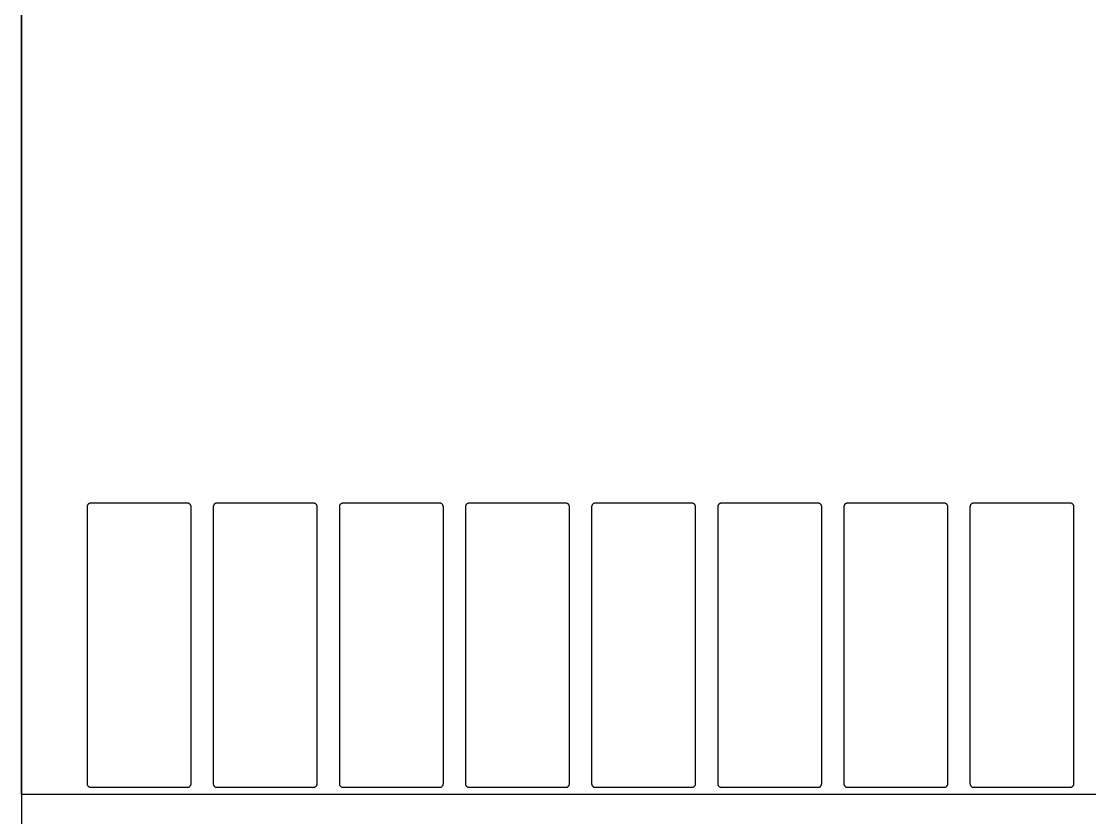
# Model space of a CAD drawing. Extents: x 0 to 143, y 0 to 190.
# Drawn here: x 74.07 to 95.59, y 17.1 to 33.13 of the extents above; entities that cross this region are included whole.
import ezdxf

# ---------------------------------------------------------------- set-up
doc = ezdxf.new("R2010")
doc.units = 0

msp = doc.modelspace()

# ---------------------------------------------------------------- linework, layer by layer
at = {"layer": 'Layer 1', "color": 7}
for points in [[(74.07402, 39.07242), (74.07402, 17.57132)], [(74.07402, 39.07242), (74.07402, 9.98688)], [(74.07402, 17.57132), (74.07402, 39.07242)], [(74.07402, 17.57132), (114.07394, 17.57132)], [(74.07402, 17.57132), (74.07402, 13.78672)], [(74.07402, 17.57132), (114.07394, 17.57132)]]:
    msp.add_lwpolyline(points, dxfattribs=at)
at = {"layer": 'Layer 1', "color": 96}
for points in [[(77.417676, 23.439736), (77.424788, 23.438466), (77.4319, 23.436688), (77.439012, 23.434402), (77.445616, 23.4311), (77.451966, 23.42729), (77.457808, 23.422972), (77.463142, 23.418146), (77.468222, 23.412558), (77.47254, 23.406716), (77.47635, 23.400366), (77.479398, 23.393762), (77.481938, 23.38665), (77.483716, 23.379538), (77.484732, 23.372426), (77.48524, 23.36506), (77.48524, 17.77706), (77.484732, 17.769694), (77.483716, 17.762328), (77.481938, 17.755216), (77.479398, 17.748358), (77.47635, 17.741754), (77.47254, 17.735404), (77.468222, 17.729308), (77.463142, 17.723974), (77.457808, 17.719148), (77.451966, 17.714576), (77.445616, 17.710766), (77.439012, 17.707718), (77.4319, 17.705178), (77.424788, 17.7034), (77.417676, 17.702384), (77.41031, 17.701876), (75.47991, 17.701876), (75.472544, 17.702384), (75.465178, 17.7034), (75.458066, 17.705178), (75.451208, 17.707718), (75.44435, 17.710766), (75.438254, 17.714576), (75.432158, 17.719148), (75.426824, 17.723974), (75.421744, 17.729308), (75.417426, 17.735404), (75.413616, 17.741754), (75.410568, 17.748358), (75.408028, 17.755216), (75.40625, 17.762328), (75.405234, 17.769694), (75.404726, 17.77706), (75.404726, 23.36506), (75.405234, 23.372426), (75.40625, 23.379538), (75.408028, 23.38665), (75.410568, 23.393762), (75.413616, 23.400366), (75.417426, 23.406716), (75.421744, 23.412558), (75.426824, 23.418146), (75.432158, 23.422972), (75.438254, 23.42729), (75.44435, 23.4311), (75.451208, 23.434402), (75.458066, 23.436688), (75.465178, 23.438466), (75.472544, 23.439736), (75.47991, 23.43999), (77.41031, 23.43999), (77.417676, 23.439736)], [(79.957676, 23.439736), (79.964788, 23.438466), (79.9719, 23.436688), (79.979012, 23.434402), (79.985616, 23.4311), (79.991966, 23.42729), (79.997808, 23.422972), (80.003142, 23.418146), (80.008222, 23.412558), (80.01254, 23.406716), (80.01635, 23.400366), (80.019398, 23.393762), (80.021938, 23.38665), (80.023716, 23.379538), (80.024732, 23.372426), (80.02524, 23.36506), (80.02524, 17.77706), (80.024732, 17.769694), (80.023716, 17.762328), (80.021938, 17.755216), (80.019398, 17.748358), (80.01635, 17.741754), (80.01254, 17.735404), (80.008222, 17.729308), (80.003142, 17.723974), (79.997808, 17.719148), (79.991966, 17.714576), (79.985616, 17.710766), (79.979012, 17.707718), (79.9719, 17.705178), (79.964788, 17.7034), (79.957676, 17.702384), (79.95031, 17.701876), (78.01991, 17.701876), (78.012544, 17.702384), (78.005178, 17.7034), (77.998066, 17.705178), (77.991208, 17.707718), (77.98435, 17.710766), (77.978254, 17.714576), (77.972158, 17.719148), (77.966824, 17.723974), (77.961744, 17.729308), (77.957426, 17.735404), (77.953616, 17.741754), (77.950568, 17.748358), (77.948028, 17.755216), (77.94625, 17.762328), (77.945234, 17.769694), (77.944726, 17.77706), (77.944726, 23.36506), (77.945234, 23.372426), (77.94625, 23.379538), (77.948028, 23.38665), (77.950568, 23.393762), (77.953616, 23.400366), (77.957426, 23.406716), (77.961744, 23.412558), (77.966824, 23.418146), (77.972158, 23.422972), (77.978254, 23.42729), (77.98435, 23.4311), (77.991208, 23.434402), (77.998066, 23.436688), (78.005178, 23.438466), (78.012544, 23.439736), (78.01991, 23.43999), (79.95031, 23.43999), (79.957676, 23.439736)], [(82.497676, 23.439736), (82.504788, 23.438466), (82.5119, 23.436688), (82.519012, 23.434402), (82.525616, 23.4311), (82.531966, 23.42729), (82.537808, 23.422972), (82.543142, 23.418146), (82.548222, 23.412558), (82.55254, 23.406716), (82.55635, 23.400366), (82.559398, 23.393762), (82.561938, 23.38665), (82.563716, 23.379538), (82.564732, 23.372426), (82.56524, 23.36506), (82.56524, 17.77706), (82.564732, 17.769694), (82.563716, 17.762328), (82.561938, 17.755216), (82.559398, 17.748358), (82.55635, 17.741754), (82.55254, 17.735404), (82.548222, 17.729308), (82.543142, 17.723974), (82.537808, 17.719148), (82.531966, 17.714576), (82.525616, 17.710766), (82.519012, 17.707718), (82.5119, 17.705178), (82.504788, 17.7034), (82.497676, 17.702384), (82.49031, 17.701876), (80.55991, 17.701876), (80.552544, 17.702384), (80.545178, 17.7034), (80.538066, 17.705178), (80.531208, 17.707718), (80.52435, 17.710766), (80.518254, 17.714576), (80.512158, 17.719148), (80.506824, 17.723974), (80.501744, 17.729308), (80.497426, 17.735404), (80.493616, 17.741754), (80.490568, 17.748358), (80.488028, 17.755216), (80.48625, 17.762328), (80.485234, 17.769694), (80.484726, 17.77706), (80.484726, 23.36506), (80.485234, 23.372426), (80.48625, 23.379538), (80.488028, 23.38665), (80.490568, 23.393762), (80.493616, 23.400366), (80.497426, 23.406716), (80.501744, 23.412558), (80.506824, 23.418146), (80.512158, 23.422972), (80.518254, 23.42729), (80.52435, 23.4311), (80.531208, 23.434402), (80.538066, 23.436688), (80.545178, 23.438466), (80.552544, 23.439736), (80.55991, 23.43999), (82.49031, 23.43999), (82.497676, 23.439736)], [(85.037676, 23.439736), (85.044788, 23.438466), (85.0519, 23.436688), (85.059012, 23.434402), (85.065616, 23.4311), (85.071966, 23.42729), (85.077808, 23.422972), (85.083142, 23.418146), (85.088222, 23.412558), (85.09254, 23.406716), (85.09635, 23.400366), (85.099398, 23.393762), (85.101938, 23.38665), (85.103716, 23.379538), (85.104732, 23.372426), (85.10524, 23.36506), (85.10524, 17.77706), (85.104732, 17.769694), (85.103716, 17.762328), (85.101938, 17.755216), (85.099398, 17.748358), (85.09635, 17.741754), (85.09254, 17.735404), (85.088222, 17.729308), (85.083142, 17.723974), (85.077808, 17.719148), (85.071966, 17.714576), (85.065616, 17.710766), (85.059012, 17.707718), (85.0519, 17.705178), (85.044788, 17.7034), (85.037676, 17.702384), (85.03031, 17.701876), (83.09991, 17.701876), (83.092544, 17.702384), (83.085178, 17.7034), (83.078066, 17.705178), (83.071208, 17.707718), (83.06435, 17.710766), (83.058254, 17.714576), (83.052158, 17.719148), (83.046824, 17.723974), (83.041744, 17.729308), (83.037426, 17.735404), (83.033616, 17.741754), (83.030568, 17.748358), (83.028028, 17.755216), (83.02625, 17.762328), (83.025234, 17.769694), (83.024726, 17.77706), (83.024726, 23.36506), (83.025234, 23.372426), (83.02625, 23.379538), (83.028028, 23.38665), (83.030568, 23.393762), (83.033616, 23.400366), (83.037426, 23.406716), (83.041744, 23.412558), (83.046824, 23.418146), (83.052158, 23.422972), (83.058254, 23.42729), (83.06435, 23.4311), (83.071208, 23.434402), (83.078066, 23.436688), (83.085178, 23.438466), (83.092544, 23.439736), (83.09991, 23.43999), (85.03031, 23.43999), (85.037676, 23.439736)], [(87.577676, 23.439736), (87.584788, 23.438466), (87.5919, 23.436688), (87.599012, 23.434402), (87.605616, 23.4311), (87.611966, 23.42729), (87.617808, 23.422972), (87.623142, 23.418146), (87.628222, 23.412558), (87.63254, 23.406716), (87.63635, 23.400366), (87.639398, 23.393762), (87.641938, 23.38665), (87.643716, 23.379538), (87.644732, 23.372426), (87.64524, 23.36506), (87.64524, 17.77706), (87.644732, 17.769694), (87.643716, 17.762328), (87.641938, 17.755216), (87.639398, 17.748358), (87.63635, 17.741754), (87.63254, 17.735404), (87.628222, 17.729308), (87.623142, 17.723974), (87.617808, 17.719148), (87.611966, 17.714576), (87.605616, 17.710766), (87.599012, 17.707718), (87.5919, 17.705178), (87.584788, 17.7034), (87.577676, 17.702384), (87.57031, 17.701876), (85.63991, 17.701876), (85.632544, 17.702384), (85.625178, 17.7034), (85.618066, 17.705178), (85.611208, 17.707718), (85.60435, 17.710766), (85.598254, 17.714576), (85.592158, 17.719148), (85.586824, 17.723974), (85.581744, 17.729308), (85.577426, 17.735404), (85.573616, 17.741754), (85.570568, 17.748358), (85.568028, 17.755216), (85.56625, 17.762328), (85.565234, 17.769694), (85.564726, 17.77706), (85.564726, 23.36506), (85.565234, 23.372426), (85.56625, 23.379538), (85.568028, 23.38665), (85.570568, 23.393762), (85.573616, 23.400366), (85.577426, 23.406716), (85.581744, 23.412558), (85.586824, 23.418146), (85.592158, 23.422972), (85.598254, 23.42729), (85.60435, 23.4311), (85.611208, 23.434402), (85.618066, 23.436688), (85.625178, 23.438466), (85.632544, 23.439736), (85.63991, 23.43999), (87.57031, 23.43999), (87.577676, 23.439736)], [(90.117676, 23.439736), (90.124788, 23.438466), (90.1319, 23.436688), (90.139012, 23.434402), (90.145616, 23.4311), (90.151966, 23.42729), (90.157808, 23.422972), (90.163142, 23.418146), (90.168222, 23.412558), (90.17254, 23.406716), (90.17635, 23.400366), (90.179398, 23.393762), (90.181938, 23.38665), (90.183716, 23.379538), (90.184732, 23.372426), (90.18524, 23.36506), (90.18524, 17.77706), (90.184732, 17.769694), (90.183716, 17.762328), (90.181938, 17.755216), (90.179398, 17.748358), (90.17635, 17.741754), (90.17254, 17.735404), (90.168222, 17.729308), (90.163142, 17.723974), (90.157808, 17.719148), (90.151966, 17.714576), (90.145616, 17.710766), (90.139012, 17.707718), (90.1319, 17.705178), (90.124788, 17.7034), (90.117676, 17.702384), (90.11031, 17.701876), (88.17991, 17.701876), (88.172544, 17.702384), (88.165178, 17.7034), (88.158066, 17.705178), (88.151208, 17.707718), (88.14435, 17.710766), (88.138254, 17.714576), (88.132158, 17.719148), (88.126824, 17.723974), (88.121744, 17.729308), (88.117426, 17.735404), (88.113616, 17.741754), (88.110568, 17.748358), (88.108028, 17.755216), (88.10625, 17.762328), (88.105234, 17.769694), (88.104726, 17.77706), (88.104726, 23.36506), (88.105234, 23.372426), (88.10625, 23.379538), (88.108028, 23.38665), (88.110568, 23.393762), (88.113616, 23.400366), (88.117426, 23.406716), (88.121744, 23.412558), (88.126824, 23.418146), (88.132158, 23.422972), (88.138254, 23.42729), (88.14435, 23.4311), (88.151208, 23.434402), (88.158066, 23.436688), (88.165178, 23.438466), (88.172544, 23.439736), (88.17991, 23.43999), (90.11031, 23.43999), (90.117676, 23.439736)], [(92.657676, 23.439736), (92.664788, 23.438466), (92.6719, 23.436688), (92.679012, 23.434402), (92.685616, 23.4311), (92.691966, 23.42729), (92.697808, 23.422972), (92.703142, 23.418146), (92.708222, 23.412558), (92.71254, 23.406716), (92.71635, 23.400366), (92.719398, 23.393762), (92.721938, 23.38665), (92.723716, 23.379538), (92.724732, 23.372426), (92.72524, 23.36506), (92.72524, 17.77706), (92.724732, 17.769694), (92.723716, 17.762328), (92.721938, 17.755216), (92.719398, 17.748358), (92.71635, 17.741754), (92.71254, 17.735404), (92.708222, 17.729308), (92.703142, 17.723974), (92.697808, 17.719148), (92.691966, 17.714576), (92.685616, 17.710766), (92.679012, 17.707718), (92.6719, 17.705178), (92.664788, 17.7034), (92.657676, 17.702384), (92.65031, 17.701876), (90.71991, 17.701876), (90.712544, 17.702384), (90.705178, 17.7034), (90.698066, 17.705178), (90.691208, 17.707718), (90.68435, 17.710766), (90.678254, 17.714576), (90.672158, 17.719148), (90.666824, 17.723974), (90.661744, 17.729308), (90.657426, 17.735404), (90.653616, 17.741754), (90.650568, 17.748358), (90.648028, 17.755216), (90.64625, 17.762328), (90.645234, 17.769694), (90.644726, 17.77706), (90.644726, 23.36506), (90.645234, 23.372426), (90.64625, 23.379538), (90.648028, 23.38665), (90.650568, 23.393762), (90.653616, 23.400366), (90.657426, 23.406716), (90.661744, 23.412558), (90.666824, 23.418146), (90.672158, 23.422972), (90.678254, 23.42729), (90.68435, 23.4311), (90.691208, 23.434402), (90.698066, 23.436688), (90.705178, 23.438466), (90.712544, 23.439736), (90.71991, 23.43999), (92.65031, 23.43999), (92.657676, 23.439736)], [(95.197676, 23.439736), (95.204788, 23.438466), (95.2119, 23.436688), (95.219012, 23.434402), (95.225616, 23.4311), (95.231966, 23.42729), (95.237808, 23.422972), (95.243142, 23.418146), (95.248222, 23.412558), (95.25254, 23.406716), (95.25635, 23.400366), (95.259398, 23.393762), (95.261938, 23.38665), (95.263716, 23.379538), (95.264732, 23.372426), (95.26524, 23.36506), (95.26524, 17.77706), (95.264732, 17.769694), (95.263716, 17.762328), (95.261938, 17.755216), (95.259398, 17.748358), (95.25635, 17.741754), (95.25254, 17.735404), (95.248222, 17.729308), (95.243142, 17.723974), (95.237808, 17.719148), (95.231966, 17.714576), (95.225616, 17.710766), (95.219012, 17.707718), (95.2119, 17.705178), (95.204788, 17.7034), (95.197676, 17.702384), (95.19031, 17.701876), (93.25991, 17.701876), (93.252544, 17.702384), (93.245178, 17.7034), (93.238066, 17.705178), (93.231208, 17.707718), (93.22435, 17.710766), (93.218254, 17.714576), (93.212158, 17.719148), (93.206824, 17.723974), (93.201744, 17.729308), (93.197426, 17.735404), (93.193616, 17.741754), (93.190568, 17.748358), (93.188028, 17.755216), (93.18625, 17.762328), (93.185234, 17.769694), (93.184726, 17.77706), (93.184726, 23.36506), (93.185234, 23.372426), (93.18625, 23.379538), (93.188028, 23.38665), (93.190568, 23.393762), (93.193616, 23.400366), (93.197426, 23.406716), (93.201744, 23.412558), (93.206824, 23.418146), (93.212158, 23.422972), (93.218254, 23.42729), (93.22435, 23.4311), (93.231208, 23.434402), (93.238066, 23.436688), (93.245178, 23.438466), (93.252544, 23.439736), (93.25991, 23.43999), (95.19031, 23.43999), (95.197676, 23.439736)]]:
    msp.add_lwpolyline(points, close=True, dxfattribs=at)
at = {"layer": 'Layer 1', "color": 16}
for points in [[(77.417676, 23.439736), (77.424788, 23.438466), (77.4319, 23.436688), (77.439012, 23.434402), (77.445616, 23.4311), (77.451966, 23.42729), (77.457808, 23.422972), (77.463142, 23.418146), (77.468222, 23.412558), (77.47254, 23.406716), (77.47635, 23.400366), (77.479398, 23.393762), (77.481938, 23.38665), (77.483716, 23.379538), (77.484732, 23.372426), (77.48524, 23.36506), (77.48524, 17.77706), (77.484732, 17.769694), (77.483716, 17.762328), (77.481938, 17.755216), (77.479398, 17.748358), (77.47635, 17.741754), (77.47254, 17.735404), (77.468222, 17.729308), (77.463142, 17.723974), (77.457808, 17.719148), (77.451966, 17.714576), (77.445616, 17.710766), (77.439012, 17.707718), (77.4319, 17.705178), (77.424788, 17.7034), (77.417676, 17.702384), (77.41031, 17.701876), (75.47991, 17.701876), (75.472544, 17.702384), (75.465178, 17.7034), (75.458066, 17.705178), (75.451208, 17.707718), (75.44435, 17.710766), (75.438254, 17.714576), (75.432158, 17.719148), (75.426824, 17.723974), (75.421744, 17.729308), (75.417426, 17.735404), (75.413616, 17.741754), (75.410568, 17.748358), (75.408028, 17.755216), (75.40625, 17.762328), (75.405234, 17.769694), (75.404726, 17.77706), (75.404726, 23.36506), (75.405234, 23.372426), (75.40625, 23.379538), (75.408028, 23.38665), (75.410568, 23.393762), (75.413616, 23.400366), (75.417426, 23.406716), (75.421744, 23.412558), (75.426824, 23.418146), (75.432158, 23.422972), (75.438254, 23.42729), (75.44435, 23.4311), (75.451208, 23.434402), (75.458066, 23.436688), (75.465178, 23.438466), (75.472544, 23.439736), (75.47991, 23.43999), (77.41031, 23.43999), (77.417676, 23.439736)], [(79.957676, 23.439736), (79.964788, 23.438466), (79.9719, 23.436688), (79.979012, 23.434402), (79.985616, 23.4311), (79.991966, 23.42729), (79.997808, 23.422972), (80.003142, 23.418146), (80.008222, 23.412558), (80.01254, 23.406716), (80.01635, 23.400366), (80.019398, 23.393762), (80.021938, 23.38665), (80.023716, 23.379538), (80.024732, 23.372426), (80.02524, 23.36506), (80.02524, 17.77706), (80.024732, 17.769694), (80.023716, 17.762328), (80.021938, 17.755216), (80.019398, 17.748358), (80.01635, 17.741754), (80.01254, 17.735404), (80.008222, 17.729308), (80.003142, 17.723974), (79.997808, 17.719148), (79.991966, 17.714576), (79.985616, 17.710766), (79.979012, 17.707718), (79.9719, 17.705178), (79.964788, 17.7034), (79.957676, 17.702384), (79.95031, 17.701876), (78.01991, 17.701876), (78.012544, 17.702384), (78.005178, 17.7034), (77.998066, 17.705178), (77.991208, 17.707718), (77.98435, 17.710766), (77.978254, 17.714576), (77.972158, 17.719148), (77.966824, 17.723974), (77.961744, 17.729308), (77.957426, 17.735404), (77.953616, 17.741754), (77.950568, 17.748358), (77.948028, 17.755216), (77.94625, 17.762328), (77.945234, 17.769694), (77.944726, 17.77706), (77.944726, 23.36506), (77.945234, 23.372426), (77.94625, 23.379538), (77.948028, 23.38665), (77.950568, 23.393762), (77.953616, 23.400366), (77.957426, 23.406716), (77.961744, 23.412558), (77.966824, 23.418146), (77.972158, 23.422972), (77.978254, 23.42729), (77.98435, 23.4311), (77.991208, 23.434402), (77.998066, 23.436688), (78.005178, 23.438466), (78.012544, 23.439736), (78.01991, 23.43999), (79.95031, 23.43999), (79.957676, 23.439736)], [(82.497676, 23.439736), (82.504788, 23.438466), (82.5119, 23.436688), (82.519012, 23.434402), (82.525616, 23.4311), (82.531966, 23.42729), (82.537808, 23.422972), (82.543142, 23.418146), (82.548222, 23.412558), (82.55254, 23.406716), (82.55635, 23.400366), (82.559398, 23.393762), (82.561938, 23.38665), (82.563716, 23.379538), (82.564732, 23.372426), (82.56524, 23.36506), (82.56524, 17.77706), (82.564732, 17.769694), (82.563716, 17.762328), (82.561938, 17.755216), (82.559398, 17.748358), (82.55635, 17.741754), (82.55254, 17.735404), (82.548222, 17.729308), (82.543142, 17.723974), (82.537808, 17.719148), (82.531966, 17.714576), (82.525616, 17.710766), (82.519012, 17.707718), (82.5119, 17.705178), (82.504788, 17.7034), (82.497676, 17.702384), (82.49031, 17.701876), (80.55991, 17.701876), (80.552544, 17.702384), (80.545178, 17.7034), (80.538066, 17.705178), (80.531208, 17.707718), (80.52435, 17.710766), (80.518254, 17.714576), (80.512158, 17.719148), (80.506824, 17.723974), (80.501744, 17.729308), (80.497426, 17.735404), (80.493616, 17.741754), (80.490568, 17.748358), (80.488028, 17.755216), (80.48625, 17.762328), (80.485234, 17.769694), (80.484726, 17.77706), (80.484726, 23.36506), (80.485234, 23.372426), (80.48625, 23.379538), (80.488028, 23.38665), (80.490568, 23.393762), (80.493616, 23.400366), (80.497426, 23.406716), (80.501744, 23.412558), (80.506824, 23.418146), (80.512158, 23.422972), (80.518254, 23.42729), (80.52435, 23.4311), (80.531208, 23.434402), (80.538066, 23.436688), (80.545178, 23.438466), (80.552544, 23.439736), (80.55991, 23.43999), (82.49031, 23.43999), (82.497676, 23.439736)], [(85.037676, 23.439736), (85.044788, 23.438466), (85.0519, 23.436688), (85.059012, 23.434402), (85.065616, 23.4311), (85.071966, 23.42729), (85.077808, 23.422972), (85.083142, 23.418146), (85.088222, 23.412558), (85.09254, 23.406716), (85.09635, 23.400366), (85.099398, 23.393762), (85.101938, 23.38665), (85.103716, 23.379538), (85.104732, 23.372426), (85.10524, 23.36506), (85.10524, 17.77706), (85.104732, 17.769694), (85.103716, 17.762328), (85.101938, 17.755216), (85.099398, 17.748358), (85.09635, 17.741754), (85.09254, 17.735404), (85.088222, 17.729308), (85.083142, 17.723974), (85.077808, 17.719148), (85.071966, 17.714576), (85.065616, 17.710766), (85.059012, 17.707718), (85.0519, 17.705178), (85.044788, 17.7034), (85.037676, 17.702384), (85.03031, 17.701876), (83.09991, 17.701876), (83.092544, 17.702384), (83.085178, 17.7034), (83.078066, 17.705178), (83.071208, 17.707718), (83.06435, 17.710766), (83.058254, 17.714576), (83.052158, 17.719148), (83.046824, 17.723974), (83.041744, 17.729308), (83.037426, 17.735404), (83.033616, 17.741754), (83.030568, 17.748358), (83.028028, 17.755216), (83.02625, 17.762328), (83.025234, 17.769694), (83.024726, 17.77706), (83.024726, 23.36506), (83.025234, 23.372426), (83.02625, 23.379538), (83.028028, 23.38665), (83.030568, 23.393762), (83.033616, 23.400366), (83.037426, 23.406716), (83.041744, 23.412558), (83.046824, 23.418146), (83.052158, 23.422972), (83.058254, 23.42729), (83.06435, 23.4311), (83.071208, 23.434402), (83.078066, 23.436688), (83.085178, 23.438466), (83.092544, 23.439736), (83.09991, 23.43999), (85.03031, 23.43999), (85.037676, 23.439736)], [(87.577676, 23.439736), (87.584788, 23.438466), (87.5919, 23.436688), (87.599012, 23.434402), (87.605616, 23.4311), (87.611966, 23.42729), (87.617808, 23.422972), (87.623142, 23.418146), (87.628222, 23.412558), (87.63254, 23.406716), (87.63635, 23.400366), (87.639398, 23.393762), (87.641938, 23.38665), (87.643716, 23.379538), (87.644732, 23.372426), (87.64524, 23.36506), (87.64524, 17.77706), (87.644732, 17.769694), (87.643716, 17.762328), (87.641938, 17.755216), (87.639398, 17.748358), (87.63635, 17.741754), (87.63254, 17.735404), (87.628222, 17.729308), (87.623142, 17.723974), (87.617808, 17.719148), (87.611966, 17.714576), (87.605616, 17.710766), (87.599012, 17.707718), (87.5919, 17.705178), (87.584788, 17.7034), (87.577676, 17.702384), (87.57031, 17.701876), (85.63991, 17.701876), (85.632544, 17.702384), (85.625178, 17.7034), (85.618066, 17.705178), (85.611208, 17.707718), (85.60435, 17.710766), (85.598254, 17.714576), (85.592158, 17.719148), (85.586824, 17.723974), (85.581744, 17.729308), (85.577426, 17.735404), (85.573616, 17.741754), (85.570568, 17.748358), (85.568028, 17.755216), (85.56625, 17.762328), (85.565234, 17.769694), (85.564726, 17.77706), (85.564726, 23.36506), (85.565234, 23.372426), (85.56625, 23.379538), (85.568028, 23.38665), (85.570568, 23.393762), (85.573616, 23.400366), (85.577426, 23.406716), (85.581744, 23.412558), (85.586824, 23.418146), (85.592158, 23.422972), (85.598254, 23.42729), (85.60435, 23.4311), (85.611208, 23.434402), (85.618066, 23.436688), (85.625178, 23.438466), (85.632544, 23.439736), (85.63991, 23.43999), (87.57031, 23.43999), (87.577676, 23.439736)], [(90.117676, 23.439736), (90.124788, 23.438466), (90.1319, 23.436688), (90.139012, 23.434402), (90.145616, 23.4311), (90.151966, 23.42729), (90.157808, 23.422972), (90.163142, 23.418146), (90.168222, 23.412558), (90.17254, 23.406716), (90.17635, 23.400366), (90.179398, 23.393762), (90.181938, 23.38665), (90.183716, 23.379538), (90.184732, 23.372426), (90.18524, 23.36506), (90.18524, 17.77706), (90.184732, 17.769694), (90.183716, 17.762328), (90.181938, 17.755216), (90.179398, 17.748358), (90.17635, 17.741754), (90.17254, 17.735404), (90.168222, 17.729308), (90.163142, 17.723974), (90.157808, 17.719148), (90.151966, 17.714576), (90.145616, 17.710766), (90.139012, 17.707718), (90.1319, 17.705178), (90.124788, 17.7034), (90.117676, 17.702384), (90.11031, 17.701876), (88.17991, 17.701876), (88.172544, 17.702384), (88.165178, 17.7034), (88.158066, 17.705178), (88.151208, 17.707718), (88.14435, 17.710766), (88.138254, 17.714576), (88.132158, 17.719148), (88.126824, 17.723974), (88.121744, 17.729308), (88.117426, 17.735404), (88.113616, 17.741754), (88.110568, 17.748358), (88.108028, 17.755216), (88.10625, 17.762328), (88.105234, 17.769694), (88.104726, 17.77706), (88.104726, 23.36506), (88.105234, 23.372426), (88.10625, 23.379538), (88.108028, 23.38665), (88.110568, 23.393762), (88.113616, 23.400366), (88.117426, 23.406716), (88.121744, 23.412558), (88.126824, 23.418146), (88.132158, 23.422972), (88.138254, 23.42729), (88.14435, 23.4311), (88.151208, 23.434402), (88.158066, 23.436688), (88.165178, 23.438466), (88.172544, 23.439736), (88.17991, 23.43999), (90.11031, 23.43999), (90.117676, 23.439736)], [(92.657676, 23.439736), (92.664788, 23.438466), (92.6719, 23.436688), (92.679012, 23.434402), (92.685616, 23.4311), (92.691966, 23.42729), (92.697808, 23.422972), (92.703142, 23.418146), (92.708222, 23.412558), (92.71254, 23.406716), (92.71635, 23.400366), (92.719398, 23.393762), (92.721938, 23.38665), (92.723716, 23.379538), (92.724732, 23.372426), (92.72524, 23.36506), (92.72524, 17.77706), (92.724732, 17.769694), (92.723716, 17.762328), (92.721938, 17.755216), (92.719398, 17.748358), (92.71635, 17.741754), (92.71254, 17.735404), (92.708222, 17.729308), (92.703142, 17.723974), (92.697808, 17.719148), (92.691966, 17.714576), (92.685616, 17.710766), (92.679012, 17.707718), (92.6719, 17.705178), (92.664788, 17.7034), (92.657676, 17.702384), (92.65031, 17.701876), (90.71991, 17.701876), (90.712544, 17.702384), (90.705178, 17.7034), (90.698066, 17.705178), (90.691208, 17.707718), (90.68435, 17.710766), (90.678254, 17.714576), (90.672158, 17.719148), (90.666824, 17.723974), (90.661744, 17.729308), (90.657426, 17.735404), (90.653616, 17.741754), (90.650568, 17.748358), (90.648028, 17.755216), (90.64625, 17.762328), (90.645234, 17.769694), (90.644726, 17.77706), (90.644726, 23.36506), (90.645234, 23.372426), (90.64625, 23.379538), (90.648028, 23.38665), (90.650568, 23.393762), (90.653616, 23.400366), (90.657426, 23.406716), (90.661744, 23.412558), (90.666824, 23.418146), (90.672158, 23.422972), (90.678254, 23.42729), (90.68435, 23.4311), (90.691208, 23.434402), (90.698066, 23.436688), (90.705178, 23.438466), (90.712544, 23.439736), (90.71991, 23.43999), (92.65031, 23.43999), (92.657676, 23.439736)], [(95.197676, 23.439736), (95.204788, 23.438466), (95.2119, 23.436688), (95.219012, 23.434402), (95.225616, 23.4311), (95.231966, 23.42729), (95.237808, 23.422972), (95.243142, 23.418146), (95.248222, 23.412558), (95.25254, 23.406716), (95.25635, 23.400366), (95.259398, 23.393762), (95.261938, 23.38665), (95.263716, 23.379538), (95.264732, 23.372426), (95.26524, 23.36506), (95.26524, 17.77706), (95.264732, 17.769694), (95.263716, 17.762328), (95.261938, 17.755216), (95.259398, 17.748358), (95.25635, 17.741754), (95.25254, 17.735404), (95.248222, 17.729308), (95.243142, 17.723974), (95.237808, 17.719148), (95.231966, 17.714576), (95.225616, 17.710766), (95.219012, 17.707718), (95.2119, 17.705178), (95.204788, 17.7034), (95.197676, 17.702384), (95.19031, 17.701876), (93.25991, 17.701876), (93.252544, 17.702384), (93.245178, 17.7034), (93.238066, 17.705178), (93.231208, 17.707718), (93.22435, 17.710766), (93.218254, 17.714576), (93.212158, 17.719148), (93.206824, 17.723974), (93.201744, 17.729308), (93.197426, 17.735404), (93.193616, 17.741754), (93.190568, 17.748358), (93.188028, 17.755216), (93.18625, 17.762328), (93.185234, 17.769694), (93.184726, 17.77706), (93.184726, 23.36506), (93.185234, 23.372426), (93.18625, 23.379538), (93.188028, 23.38665), (93.190568, 23.393762), (93.193616, 23.400366), (93.197426, 23.406716), (93.201744, 23.412558), (93.206824, 23.418146), (93.212158, 23.422972), (93.218254, 23.42729), (93.22435, 23.4311), (93.231208, 23.434402), (93.238066, 23.436688), (93.245178, 23.438466), (93.252544, 23.439736), (93.25991, 23.43999), (95.19031, 23.43999), (95.197676, 23.439736)]]:
    msp.add_lwpolyline(points, close=True, dxfattribs=at)

doc.saveas('drawing.dxf')
